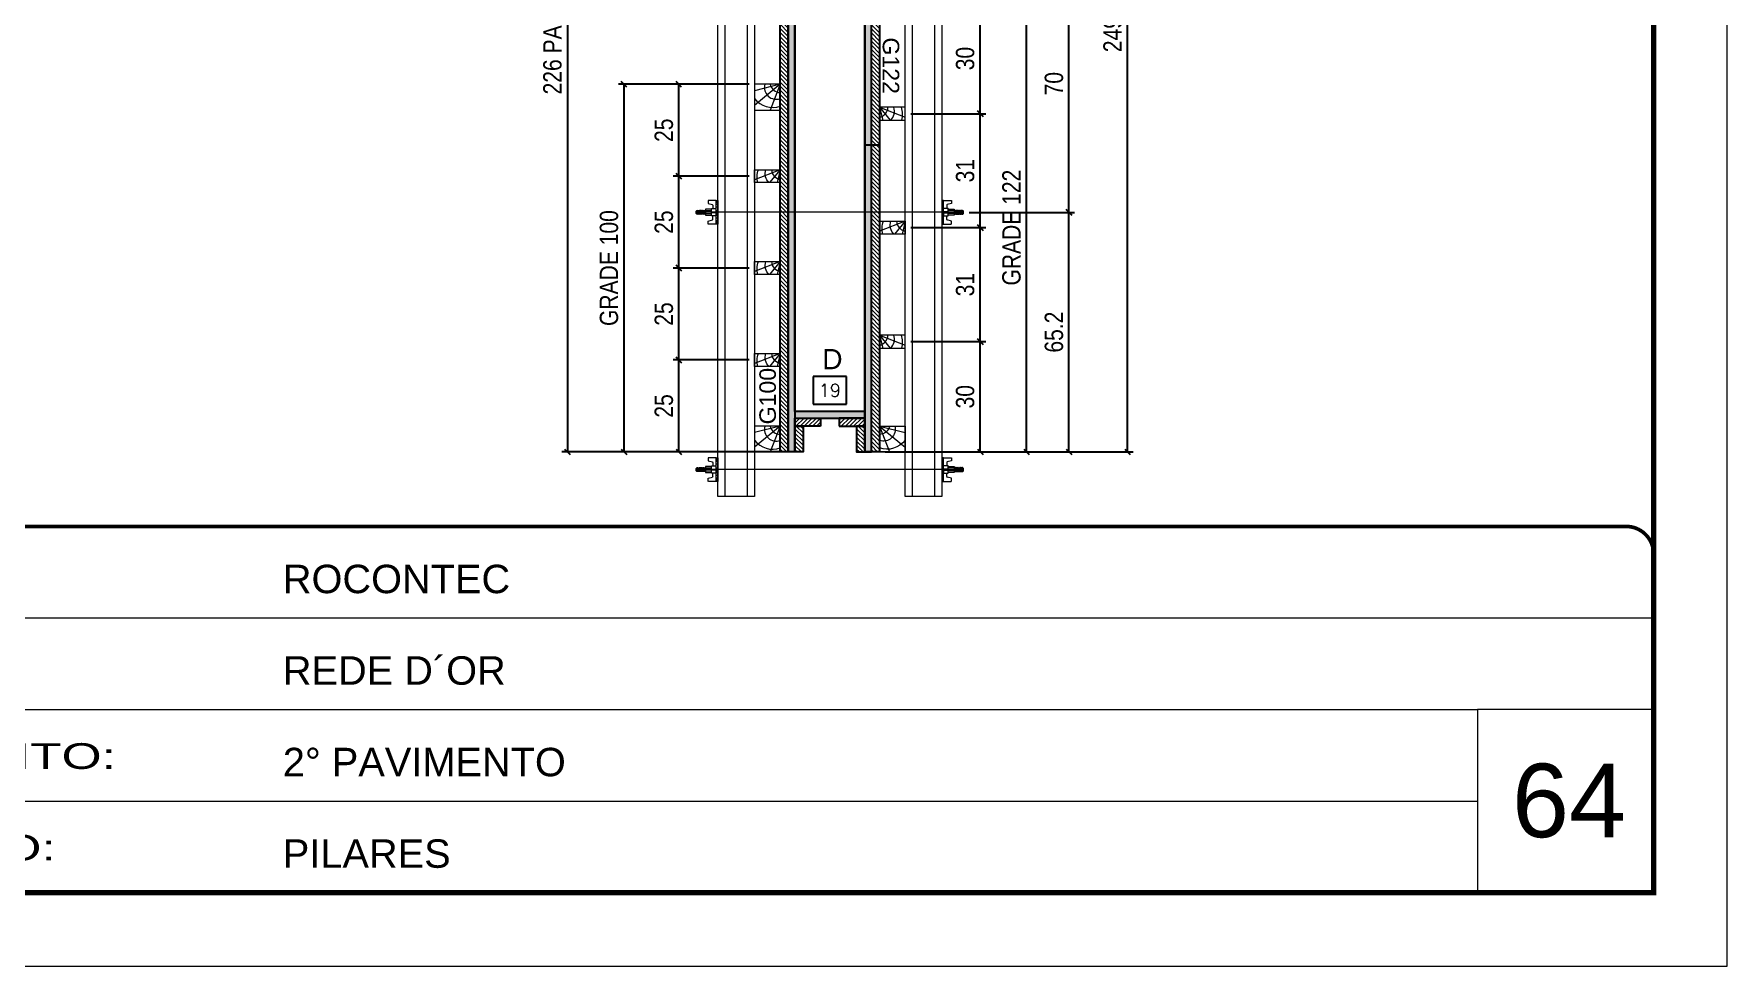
# Model space of a CAD drawing. Extents: x 2949 to 9203, y -16089 to 12527.
# Drawn here: x 8281 to 9203, y -5752 to -5245 of the extents above; entities that cross this region are included whole.
import ezdxf
from ezdxf.enums import TextEntityAlignment as Align

# ---------------------------------------------------------------- set-up
doc = ezdxf.new("R2010")
doc.units = 0
doc.linetypes.add('CONTINUO', pattern=[0])
doc.linetypes.add('DASHED', pattern=[0.75, 0.5, -0.25])
for name, color, linetype, lineweight in [('CARIMBO', 255, 'Continuous', 9), ('CONCRETO', 251, 'Continuous', 25), ('Folhas', 255, 'Continuous', 9), ('Hachura', 251, 'Continuous', 9), ('Madeira', 126, 'Continuous', 18), ('Perfil Metálico', 224, 'Continuous', 18), ('SARRAFO DE PRESSAO', 251, 'DASHED', 9), ('Texto Seção', 7, 'Continuous', 15)]:
    doc.layers.add(name, color=color, linetype=linetype, lineweight=lineweight)
for name, color, linetype in [('COTA', 241, 'Continuous'), ('MEIO_PONT', 93, 'Continuous'), ('Painéis', 200, 'Continuous'), ('SARRAFO', 251, 'Continuous'), ('TEXTO_GERAL', 7, 'Continuous')]:
    doc.layers.add(name, color=color, linetype=linetype)
doc.styles.add('ARIAL', font='arial.ttf')
doc.styles.add('COTA TECNICA 2X', font='techl___.ttf', dxfattribs={"height": 10})
doc.styles.add('ROMANS', font='romans.shx')
doc.styles.add('SANSSERIF', font='sas_____.pfb')
doc.styles.add('Tecnologia', font='')
doc.styles.get('Tecnologia').set_extended_font_data('Forgotten Futurist')
doc.dimstyles.new('Cota Seção interna', dxfattribs={"dimtxt": 7, "dimasz": 6, "dimexe": 0.18, "dimexo": 2, "dimgap": -4, "dimtad": 3, "dimdec": 1, "dimlfac": 0.5, "dimzin": 12, "dimdsep": 46, "dimtxsty": 'ROMANS', "dimblk": 'ARCHTICK', "dimcen": 0.09, "dimse1": 1, "dimse2": 1, "dimsd1": 1, "dimsd2": 1, "dimclrd": 180, "dimclre": 5, "dimclrt": 1, "dimadec": 0, "dimazin": 3, "dimtfac": 1, "dimtdec": 1, "dimtofl": 0, "dimtmove": 0, "dimatfit": 3, "dimldrblk": 'ARCHTICK', "dimfxl": 1, "dimtolj": 1, "dimtzin": 0, "dimarcsym": 0})
doc.dimstyles.new('SECAO PILAR', dxfattribs={"dimtxt": 10, "dimasz": 3, "dimexe": 3, "dimexo": 3, "dimgap": 3, "dimtad": 1, "dimdec": 1, "dimlfac": 0.5, "dimzin": 12, "dimdsep": 46, "dimtxsty": 'COTA TECNICA 2X', "dimblk1": 'OBLIQUE', "dimblk2": 'OBLIQUE', "dimsah": 1, "dimcen": 0.9, "dimclrd": 256, "dimclre": 256, "dimclrt": 256, "dimadec": 1, "dimazin": 3, "dimtfac": 1, "dimtdec": 1, "dimtmove": 0, "dimatfit": 3, "dimfxl": 1, "dimtolj": 1, "dimtzin": 12, "dimarcsym": 0})
pattern_1 = [(315, (32267.247, -14596.0358), (1.12253202, 1.12253202), [])]
pattern_2 = [(45, (18509.3906, 17437.7242), (-1.12253202, 1.12253202), [])]
pattern_3 = [(315, (32275.247, -14329.0358), (1.12253202, 1.12253202), [])]

# ---------------------------------------------------------------- blocks, each defined once
blk = doc.blocks.new('9999999999')
at = {"color": 30, "linetype": 'CONTINUO'}
for p, q in [((98564.56, 34379.64), (99583.98, 34379.64)), ((98564.56, 34329.83), (99487.98, 34329.83)), ((99583.98, 34329.83), (99487.98, 34329.83)), ((99487.98, 34329.83), (99487.98, 34230.21)), ((98564.56, 34280.02), (99487.98, 34280.02))]:
    blk.add_line(p, q, dxfattribs=at)
at = {"color": 30, "linetype": 'CONTINUO', "const_width": 2}
blk.add_lwpolyline([(99583.98, 34230.21), (99583.98, 34414.45, 0.414214), (99568.98, 34429.45), (98228.98, 34429.45, 0.414214), (98213.98, 34414.45), (98213.98, 34245.21, 0.414214), (98228.98, 34230.21), (99583.98, 34230.21)], format="xyb", dxfattribs=at)
at = {"layer": 'Folhas'}
blk.add_lwpolyline([(98138.98, 34190.21), (99623.98, 34190.21), (99623.98, 35240.21), (98138.98, 35240.21)], close=True, dxfattribs=at)
at = {"layer": 'Folhas', "color": 30, "const_width": 3}
blk.add_lwpolyline([(98213.98, 34230.21), (99583.98, 34230.21), (99583.98, 35200.21), (98213.98, 35200.21)], close=True, dxfattribs=at)
at = {"color": 7, "linetype": 'Continuous', "ltscale": 5, "style": 'ARIAL'}
for s, height, p in [('ROCONTEC', 15.483, (98837.68, 34393.13)), ('REDE D´OR', 15.483, (98837.68, 34343.32)), ('2° PAVIMENTO', 15.4829, (98837.68, 34293.51)), ('PILARES', 15.483, (98837.68, 34243.7))]:
    blk.add_text(s, height=height, dxfattribs=at).set_placement(p)
at = {"layer": 'Folhas', "color": 7, "style": 'Tecnologia', "width": 1.5}
for s, p in [('PAVIMENTO:', (98573.65, 34297.5)), ('PROJETO:', (98573.65, 34247.69))]:
    blk.add_text(s, height=14, dxfattribs=at).set_placement(p)
blk = doc.blocks.new('*D2159')
at = {"layer": 'COTA', "color": 180, "lineweight": -2, "transparency": 16777216}
for p, q in [((8723.03, -5431.08), (8705.03, -5431.08)), ((8705.03, -5431.08), (8705.03, -5446.08)), ((8723.03, -5446.08), (8723.03, -5431.08)), ((8705.03, -5446.08), (8723.03, -5446.08))]:
    blk.add_line(p, q, dxfattribs=at)
at = {"layer": 'Defpoints', "color": 0, "transparency": 16777216}
for p in [(8695.03, -5450.08), (8733.03, -5450.08), (8733.03, -5450.08)]:
    blk.add_point(p, dxfattribs=at)
at = {"layer": 'COTA', "color": 1, "transparency": 16777216, "insert": (8714.03, -5438.58), "char_height": 7, "attachment_point": 5, "style": 'ROMANS'}
blk.add_mtext('\\A1;19', dxfattribs=at)
blk = doc.blocks.new('_ArchTick')
at = {"color": 0, "linetype": 'ByBlock', "const_width": 0.15}
blk.add_lwpolyline([(-0.5, -0.5), (0.5, 0.5)], dxfattribs=at)
blk = doc.blocks.new('C')
at = {"layer": 'Hachura', "color": 0}
for p, q in [((0, 3.22), (0, -3.22)), ((0.45, 3.22), (0, 3.22)), ((0.46, 3.16), (0, 3.16)), ((0.46, 3.05), (0, 3.05)), ((0.46, 2.88), (0, 2.88)), ((0, 2.75), (0, -1.16)), ((0.46, 2.65), (0, 2.65)), ((0.46, 2.23), (0, 2.23)), ((0.46, 1.51), (0, 1.51)), ((0.39, 0.49), (0.17, 0.49)), ((0.45, -3.23), (0.45, 3.22)), ((0.45, 3.22), (2.58, 3.22)), ((1.74, 0.97), (0.45, 0.97)), ((1.45, 0.1), (0.45, 0.1)), ((1.35, 1.94), (1.35, 0.96)), ((2.58, 2.39), (1.47, 2.09)), ((1.74, -0.97), (1.74, 0.97)), ((1.74, 0.97), (1.74, 0.84)), ((1.74, 0.97), (1.74, 0.84)), ((1.74, 0.84), (3.35, 0.84)), ((3.35, 0.45), (1.74, 0.45)), ((2.58, 3.22), (2.58, 2.39)), ((3.32, 0.84), (3.32, -0.84)), ((3.35, 0.84), (3.35, -0.84)), ((3.68, 0.45), (3.35, 0.45)), ((3.84, -0.52), (3.35, 0.45)), ((3.35, 0.06), (3.67, -0.57)), ((3.68, 0.45), (4.16, -0.52)), ((3.72, 0.5), (4.25, -0.57)), ((4.37, -0.55), (3.83, 0.53)), ((4.15, 0.45), (3.93, 0.45)), ((4.42, -0.52), (3.93, 0.45)), ((4.15, 0.45), (4.26, 0.45)), ((4.26, 0.45), (4.74, -0.52)), ((4.3, 0.5), (4.83, -0.57)), ((4.95, -0.55), (4.41, 0.53)), ((4.51, 0.45), (4.84, 0.45)), ((5, -0.52), (4.51, 0.45)), ((4.84, 0.45), (5.32, -0.52)), ((4.88, 0.5), (5.41, -0.57)), ((5.53, -0.55), (4.99, 0.53)), ((5.58, -0.52), (5.09, 0.45)), ((5.42, 0.45), (5.09, 0.45)), ((5.58, -0.52), (5.09, 0.45)), ((5.42, 0.45), (5.74, -0.19)), ((5.46, 0.5), (5.74, -0.07)), ((5.74, 0.19), (5.57, 0.53)), ((5.74, 0.32), (5.68, 0.45)), ((5.68, 0.45), (5.74, 0.45)), ((5.74, 0.45), (5.9, 0.29)), ((5.74, 0.45), (5.74, -0.52)), ((5.9, -0.36), (5.9, 0.29)), ((0.45, 0), (0, 0)), ((0.46, -1.52), (0, -1.52)), ((0.46, -2.23), (0, -2.23)), ((0.46, -2.65), (0, -2.65)), ((0.46, -2.88), (0, -2.88)), ((0.46, -3.05), (0, -3.05)), ((0.46, -3.16), (0, -3.16)), ((0, -3.22), (2.57, -3.22)), ((0.08, -0.48), (0.29, -0.48)), ((0.29, -0.48), (0.4, -0.48)), ((0.45, 0), (0.45, -0.97)), ((0.45, -0.16), (1.45, -0.16)), ((0.45, -0.65), (0.45, -0.32)), ((0.45, -3.23), (0.45, -0.65)), ((0.45, -0.97), (1.74, -0.97)), ((1.35, -1.94), (1.35, -0.97)), ((2.58, -2.39), (1.47, -2.1)), ((3.35, -0.32), (1.74, -0.32)), ((3.35, -0.84), (1.74, -0.84)), ((2.58, -3.23), (2.58, -2.39)), ((3.35, -0.07), (3.58, -0.52)), ((3.35, -0.52), (3.58, -0.52)), ((3.84, -0.52), (4.16, -0.52)), ((4.42, -0.52), (4.74, -0.52)), ((4.63, -0.52), (4.74, -0.52)), ((5, -0.52), (5.32, -0.52)), ((5.58, -0.52), (5.74, -0.52)), ((5.74, -0.52), (5.9, -0.36)), ((5.74, -0.52), (5.74, -0.52))]:
    blk.add_line(p, q, dxfattribs=at)
for centre, radius, start, end in [((1.52, 1.94), 0.161, 104.7436, 180), ((1.44, -0.03), 0.129, 272.695, 87.305), ((3.81, 0.39), 0.143, 25.5688, 154.4312), ((4.39, 0.39), 0.143, 25.5688, 154.4312), ((4.97, 0.39), 0.143, 25.5688, 154.4312), ((5.55, 0.39), 0.143, 25.5688, 154.4312), ((0.17, -0.37), 0.174, 221.744, 317.8592), ((1.52, -1.94), 0.161, 180, 255.2564), ((3.71, -0.4), 0.174, 222.1408, 318.256), ((4.29, -0.4), 0.174, 222.1408, 318.256), ((4.87, -0.4), 0.174, 222.1408, 318.256), ((5.45, -0.4), 0.174, 222.1408, 318.256), ((5.61, -0.4), 0.174, 317.8592, 318.256)]:
    blk.add_arc(centre, radius, start, end, dxfattribs=at)
blk = doc.blocks.new('_Oblique')
at = {"color": 0, "linetype": 'ByBlock', "lineweight": -2}
blk.add_line((-0.5, -0.5), (0.5, 0.5), dxfattribs=at)
blk = doc.blocks.new('*D2190')
at = {"layer": 'COTA', "lineweight": -2, "transparency": 16777216}
for p, q in [((8744.03, -4974.09), (8879.11, -4974.09)), ((8876.11, -5472.08), (8876.11, -4974.09)), ((8744.07, -5472.08), (8879.11, -5472.08))]:
    blk.add_line(p, q, dxfattribs=at)
at = {"layer": 'Defpoints', "color": 0, "transparency": 16777216}
for p in [(8741.03, -4974.09), (8876.11, -4974.09), (8741.07, -5472.08)]:
    blk.add_point(p, dxfattribs=at)
at = {"layer": 'COTA', "lineweight": -2, "transparency": 16777216, "xscale": 3, "yscale": 3, "zscale": 3}
for p, rotation in [((8876.11, -4974.09), 90), ((8876.11, -5472.08), 270)]:
    blk.add_blockref('_Oblique', p, dxfattribs=dict(at, rotation=rotation))
at = {"layer": 'COTA', "transparency": 16777216, "insert": (8868, -5223.08), "char_height": 10, "attachment_point": 5, "rotation": 90, "style": 'COTA TECNICA 2X'}
blk.add_mtext('\\A1;249 PAINEL', dxfattribs=at)
blk = doc.blocks.new('*D2191')
at = {"layer": 'COTA', "lineweight": -2, "transparency": 16777216}
for p, q in [((8692.03, -5020.08), (8568.15, -5020.08)), ((8571.15, -5020.08), (8571.15, -5472.08)), ((8692.03, -5472.08), (8568.15, -5472.08))]:
    blk.add_line(p, q, dxfattribs=at)
at = {"layer": 'Defpoints', "color": 0, "transparency": 16777216}
for p in [(8695.03, -5020.08), (8571.15, -5472.08), (8695.03, -5472.08)]:
    blk.add_point(p, dxfattribs=at)
at = {"layer": 'COTA', "lineweight": -2, "transparency": 16777216, "xscale": 3, "yscale": 3, "zscale": 3}
for p, rotation in [((8571.15, -5020.08), 90), ((8571.15, -5472.08), 270)]:
    blk.add_blockref('_Oblique', p, dxfattribs=dict(at, rotation=rotation))
at = {"layer": 'COTA', "transparency": 16777216, "insert": (8563.05, -5246.08), "char_height": 10, "attachment_point": 5, "rotation": 90, "style": 'COTA TECNICA 2X'}
blk.add_mtext('\\A1;226 PAINEL', dxfattribs=at)
blk = doc.blocks.new('PONTALETE')
at = {"layer": 'Madeira'}
for q in [(2.71, 7), (7, 5.76), (7, 1.74)]:
    blk.add_line((0, 0), q, dxfattribs=at)
blk.add_lwpolyline([(0, 0), (7, 0), (7, 7), (0, 7)], close=True, dxfattribs=at)
for centre, radius, start, end in [((2.04, 0.06), 6.23, 37.2818, 109.0913), ((1.09, 0.9), 3.19, 343.603, 109.9847), ((-0.21, -0.78), 3.09, 14.6322, 86.0383)]:
    blk.add_arc(centre, radius, start, end, dxfattribs=at)
blk = doc.blocks.new('MEIO PONTALETE')
at = {"layer": 'Madeira'}
for q in [(2.71, 7), (3.5, 2.88), (3.5, 0.87)]:
    blk.add_line((0, 0), q, dxfattribs=at)
blk.add_lwpolyline([(0, 0), (3.5, 0), (3.5, 7), (0, 7)], close=True, dxfattribs=at)
for centre, radius, start, end in [((2.04, 0.06), 6.23, 76.4499, 109.0913), ((1.09, 0.9), 3.19, 40.9063, 109.9847), ((-0.21, -0.78), 3.09, 14.6322, 86.0383)]:
    blk.add_arc(centre, radius, start, end, dxfattribs=at)
blk = doc.blocks.new('*D2142')
at = {"layer": 'COTA', "lineweight": -2, "transparency": 16777216}
for p, q in [((8758.07, -5412.08), (8798.94, -5412.08)), ((8795.94, -5472.08), (8795.94, -5412.08)), ((8758.07, -5472.08), (8798.94, -5472.08))]:
    blk.add_line(p, q, dxfattribs=at)
at = {"layer": 'Defpoints', "color": 0, "transparency": 16777216}
for p in [(8755.07, -5412.08), (8795.94, -5412.08), (8755.07, -5472.08)]:
    blk.add_point(p, dxfattribs=at)
at = {"layer": 'COTA', "lineweight": -2, "transparency": 16777216, "xscale": 3, "yscale": 3, "zscale": 3}
for p, rotation in [((8795.94, -5412.08), 90), ((8795.94, -5472.08), 270)]:
    blk.add_blockref('_Oblique', p, dxfattribs=dict(at, rotation=rotation))
at = {"layer": 'COTA', "transparency": 16777216, "insert": (8787.72, -5442.08), "char_height": 10, "attachment_point": 5, "rotation": 90, "style": 'COTA TECNICA 2X'}
blk.add_mtext('\\A1;30', dxfattribs=at)
blk = doc.blocks.new('*D2143')
at = {"layer": 'COTA', "lineweight": -2, "transparency": 16777216}
for p, q in [((8758.07, -5350.08), (8798.94, -5350.08)), ((8795.94, -5412.08), (8795.94, -5350.08)), ((8758.07, -5412.08), (8798.94, -5412.08))]:
    blk.add_line(p, q, dxfattribs=at)
at = {"layer": 'Defpoints', "color": 0, "transparency": 16777216}
for p in [(8755.07, -5350.08), (8795.94, -5350.08), (8755.07, -5412.08)]:
    blk.add_point(p, dxfattribs=at)
at = {"layer": 'COTA', "lineweight": -2, "transparency": 16777216, "xscale": 3, "yscale": 3, "zscale": 3}
for p, rotation in [((8795.94, -5350.08), 90), ((8795.94, -5412.08), 270)]:
    blk.add_blockref('_Oblique', p, dxfattribs=dict(at, rotation=rotation))
at = {"layer": 'COTA', "transparency": 16777216, "insert": (8787.72, -5381.08), "char_height": 10, "attachment_point": 5, "rotation": 90, "style": 'COTA TECNICA 2X'}
blk.add_mtext('\\A1;31', dxfattribs=at)
blk = doc.blocks.new('*D2144')
at = {"layer": 'COTA', "lineweight": -2, "transparency": 16777216}
for p, q in [((8758.07, -5288.08), (8798.94, -5288.08)), ((8795.94, -5350.08), (8795.94, -5288.08)), ((8758.07, -5350.08), (8798.94, -5350.08))]:
    blk.add_line(p, q, dxfattribs=at)
at = {"layer": 'Defpoints', "color": 0, "transparency": 16777216}
for p in [(8755.07, -5288.08), (8795.94, -5288.08), (8755.07, -5350.08)]:
    blk.add_point(p, dxfattribs=at)
at = {"layer": 'COTA', "lineweight": -2, "transparency": 16777216, "xscale": 3, "yscale": 3, "zscale": 3}
for p, rotation in [((8795.94, -5288.08), 90), ((8795.94, -5350.08), 270)]:
    blk.add_blockref('_Oblique', p, dxfattribs=dict(at, rotation=rotation))
at = {"layer": 'COTA', "transparency": 16777216, "insert": (8787.72, -5319.08), "char_height": 10, "attachment_point": 5, "rotation": 90, "style": 'COTA TECNICA 2X'}
blk.add_mtext('\\A1;31', dxfattribs=at)
blk = doc.blocks.new('*D2145')
at = {"layer": 'COTA', "lineweight": -2, "transparency": 16777216}
for p, q in [((8758.07, -5228.08), (8798.94, -5228.08)), ((8795.94, -5288.08), (8795.94, -5228.08)), ((8758.07, -5288.08), (8798.94, -5288.08))]:
    blk.add_line(p, q, dxfattribs=at)
at = {"layer": 'Defpoints', "color": 0, "transparency": 16777216}
for p in [(8755.07, -5228.08), (8795.94, -5228.08), (8755.07, -5288.08)]:
    blk.add_point(p, dxfattribs=at)
at = {"layer": 'COTA', "lineweight": -2, "transparency": 16777216, "xscale": 3, "yscale": 3, "zscale": 3}
for p, rotation in [((8795.94, -5228.08), 90), ((8795.94, -5288.08), 270)]:
    blk.add_blockref('_Oblique', p, dxfattribs=dict(at, rotation=rotation))
at = {"layer": 'COTA', "transparency": 16777216, "insert": (8787.72, -5258.08), "char_height": 10, "attachment_point": 5, "rotation": 90, "style": 'COTA TECNICA 2X'}
blk.add_mtext('\\A1;30', dxfattribs=at)
blk = doc.blocks.new('*D2146')
at = {"layer": 'COTA', "lineweight": -2, "transparency": 16777216}
for p, q in [((8758.07, -5228.08), (8824.06, -5228.08)), ((8821.06, -5472.08), (8821.06, -5228.08)), ((8758.07, -5472.08), (8824.06, -5472.08))]:
    blk.add_line(p, q, dxfattribs=at)
at = {"layer": 'Defpoints', "color": 0, "transparency": 16777216}
for p in [(8755.07, -5228.08), (8821.06, -5228.08), (8755.07, -5472.08)]:
    blk.add_point(p, dxfattribs=at)
at = {"layer": 'COTA', "lineweight": -2, "transparency": 16777216, "xscale": 3, "yscale": 3, "zscale": 3}
for p, rotation in [((8821.06, -5228.08), 90), ((8821.06, -5472.08), 270)]:
    blk.add_blockref('_Oblique', p, dxfattribs=dict(at, rotation=rotation))
at = {"layer": 'COTA', "transparency": 16777216, "insert": (8812.96, -5350.08), "char_height": 10, "attachment_point": 5, "rotation": 90, "style": 'COTA TECNICA 2X'}
blk.add_mtext('\\A1;GRADE 122', dxfattribs=at)
blk = doc.blocks.new('*D2171')
at = {"layer": 'COTA', "lineweight": -2, "transparency": 16777216}
for p, q in [((8670.03, -5422.08), (8628.82, -5422.08)), ((8631.82, -5472.08), (8631.82, -5422.08)), ((8670.03, -5472.08), (8628.82, -5472.08))]:
    blk.add_line(p, q, dxfattribs=at)
at = {"layer": 'Defpoints', "color": 0, "transparency": 16777216}
for p in [(8631.82, -5422.08), (8673.03, -5422.08), (8673.03, -5472.08)]:
    blk.add_point(p, dxfattribs=at)
at = {"layer": 'COTA', "lineweight": -2, "transparency": 16777216, "xscale": 3, "yscale": 3, "zscale": 3}
for p, rotation in [((8631.82, -5422.08), 90), ((8631.82, -5472.08), 270)]:
    blk.add_blockref('_Oblique', p, dxfattribs=dict(at, rotation=rotation))
at = {"layer": 'COTA', "transparency": 16777216, "insert": (8623.71, -5447.08), "char_height": 10, "attachment_point": 5, "rotation": 90, "style": 'COTA TECNICA 2X'}
blk.add_mtext('\\A1;25', dxfattribs=at)
blk = doc.blocks.new('*D2172')
at = {"layer": 'COTA', "lineweight": -2, "transparency": 16777216}
for p, q in [((8670.03, -5372.08), (8628.82, -5372.08)), ((8631.82, -5422.08), (8631.82, -5372.08)), ((8670.03, -5422.08), (8628.82, -5422.08))]:
    blk.add_line(p, q, dxfattribs=at)
at = {"layer": 'Defpoints', "color": 0, "transparency": 16777216}
for p in [(8631.82, -5372.08), (8673.03, -5372.08), (8673.03, -5422.08)]:
    blk.add_point(p, dxfattribs=at)
at = {"layer": 'COTA', "lineweight": -2, "transparency": 16777216, "xscale": 3, "yscale": 3, "zscale": 3}
for p, rotation in [((8631.82, -5372.08), 90), ((8631.82, -5422.08), 270)]:
    blk.add_blockref('_Oblique', p, dxfattribs=dict(at, rotation=rotation))
at = {"layer": 'COTA', "transparency": 16777216, "insert": (8623.71, -5397.08), "char_height": 10, "attachment_point": 5, "rotation": 90, "style": 'COTA TECNICA 2X'}
blk.add_mtext('\\A1;25', dxfattribs=at)
blk = doc.blocks.new('*D2173')
at = {"layer": 'COTA', "linetype": 'ByBlock', "lineweight": -2, "transparency": 16777216}
for p, q in [((8670.03, -5322.08), (8628.82, -5322.08)), ((8631.82, -5372.08), (8631.82, -5322.08)), ((8670.03, -5372.08), (8628.82, -5372.08))]:
    blk.add_line(p, q, dxfattribs=at)
at = {"layer": 'Defpoints', "color": 0, "linetype": 'ByBlock', "transparency": 16777216}
for p in [(8631.82, -5322.08), (8673.03, -5322.08), (8673.03, -5372.08)]:
    blk.add_point(p, dxfattribs=at)
at = {"layer": 'COTA', "linetype": 'ByBlock', "lineweight": -2, "transparency": 16777216, "xscale": 3, "yscale": 3, "zscale": 3}
for p, rotation in [((8631.82, -5322.08), 90), ((8631.82, -5372.08), 270)]:
    blk.add_blockref('_Oblique', p, dxfattribs=dict(at, rotation=rotation))
at = {"layer": 'COTA', "linetype": 'ByBlock', "transparency": 16777216, "insert": (8623.71, -5347.08), "char_height": 10, "attachment_point": 5, "rotation": 90, "style": 'COTA TECNICA 2X'}
blk.add_mtext('\\A1;25', dxfattribs=at)
blk = doc.blocks.new('*D2174')
at = {"layer": 'COTA', "linetype": 'ByBlock', "lineweight": -2, "transparency": 16777216}
for p, q in [((8670.03, -5272.08), (8628.82, -5272.08)), ((8631.82, -5322.08), (8631.82, -5272.08)), ((8670.03, -5322.08), (8628.82, -5322.08))]:
    blk.add_line(p, q, dxfattribs=at)
at = {"layer": 'Defpoints', "color": 0, "linetype": 'ByBlock', "transparency": 16777216}
for p in [(8631.82, -5272.08), (8673.03, -5272.08), (8673.03, -5322.08)]:
    blk.add_point(p, dxfattribs=at)
at = {"layer": 'COTA', "linetype": 'ByBlock', "lineweight": -2, "transparency": 16777216, "xscale": 3, "yscale": 3, "zscale": 3}
for p, rotation in [((8631.82, -5272.08), 90), ((8631.82, -5322.08), 270)]:
    blk.add_blockref('_Oblique', p, dxfattribs=dict(at, rotation=rotation))
at = {"layer": 'COTA', "linetype": 'ByBlock', "transparency": 16777216, "insert": (8623.71, -5297.08), "char_height": 10, "attachment_point": 5, "rotation": 90, "style": 'COTA TECNICA 2X'}
blk.add_mtext('\\A1;25', dxfattribs=at)
blk = doc.blocks.new('*D2179')
at = {"layer": 'COTA', "lineweight": -2, "transparency": 16777216}
for p, q in [((8670.03, -5272.08), (8598.94, -5272.08)), ((8601.94, -5272.08), (8601.94, -5472.08)), ((8670.03, -5472.08), (8598.94, -5472.08))]:
    blk.add_line(p, q, dxfattribs=at)
at = {"layer": 'Defpoints', "color": 0, "transparency": 16777216}
for p in [(8673.03, -5272.08), (8601.94, -5472.08), (8673.03, -5472.08)]:
    blk.add_point(p, dxfattribs=at)
at = {"layer": 'COTA', "lineweight": -2, "transparency": 16777216, "xscale": 3, "yscale": 3, "zscale": 3}
for p, rotation in [((8601.94, -5272.08), 90), ((8601.94, -5472.08), 270)]:
    blk.add_blockref('_Oblique', p, dxfattribs=dict(at, rotation=rotation))
at = {"layer": 'COTA', "transparency": 16777216, "insert": (8593.84, -5372.08), "char_height": 10, "attachment_point": 5, "rotation": 90, "style": 'COTA TECNICA 2X'}
blk.add_mtext('\\A1;GRADE 100', dxfattribs=at)
blk = doc.blocks.new('*D2180')
at = {"layer": 'COTA', "lineweight": -2, "transparency": 16777216}
for p, q in [((8789.82, -5341.75), (8847.19, -5341.75)), ((8844.19, -5472.08), (8844.19, -5341.75)), ((8758.07, -5472.08), (8847.19, -5472.08))]:
    blk.add_line(p, q, dxfattribs=at)
at = {"layer": 'Defpoints', "color": 0, "transparency": 16777216}
for p in [(8786.82, -5341.75), (8844.19, -5341.75), (8755.07, -5472.08)]:
    blk.add_point(p, dxfattribs=at)
at = {"layer": 'COTA', "lineweight": -2, "transparency": 16777216, "xscale": 3, "yscale": 3, "zscale": 3}
for p, rotation in [((8844.19, -5341.75), 90), ((8844.19, -5472.08), 270)]:
    blk.add_blockref('_Oblique', p, dxfattribs=dict(at, rotation=rotation))
at = {"layer": 'COTA', "transparency": 16777216, "insert": (8836.08, -5406.92), "char_height": 10, "attachment_point": 5, "rotation": 90, "style": 'COTA TECNICA 2X'}
blk.add_mtext('\\A1;65.2', dxfattribs=at)
blk = doc.blocks.new('*D2181')
at = {"layer": 'COTA', "linetype": 'ByBlock', "lineweight": -2, "transparency": 16777216}
for p, q in [((8789.83, -5201.75), (8847.19, -5201.75)), ((8844.19, -5341.75), (8844.19, -5201.75)), ((8789.82, -5341.75), (8847.19, -5341.75))]:
    blk.add_line(p, q, dxfattribs=at)
at = {"layer": 'Defpoints', "color": 0, "linetype": 'ByBlock', "transparency": 16777216}
for p in [(8786.83, -5201.75), (8844.19, -5201.75), (8786.82, -5341.75)]:
    blk.add_point(p, dxfattribs=at)
at = {"layer": 'COTA', "linetype": 'ByBlock', "lineweight": -2, "transparency": 16777216, "xscale": 3, "yscale": 3, "zscale": 3}
for p, rotation in [((8844.19, -5201.75), 90), ((8844.19, -5341.75), 270)]:
    blk.add_blockref('_Oblique', p, dxfattribs=dict(at, rotation=rotation))
at = {"layer": 'COTA', "linetype": 'ByBlock', "transparency": 16777216, "insert": (8836.08, -5271.75), "char_height": 10, "attachment_point": 5, "rotation": 90, "style": 'COTA TECNICA 2X'}
blk.add_mtext('\\A1;70', dxfattribs=at)
blk = doc.blocks.new('*D2200')
at = {"layer": 'COTA', "color": 180, "lineweight": -2, "transparency": 16777216}
for p, q in [((8729.03, -5199.08), (8714.03, -5199.08)), ((8714.03, -5199.08), (8714.03, -5225.08)), ((8729.03, -5225.08), (8729.03, -5199.08)), ((8714.03, -5225.08), (8729.03, -5225.08))]:
    blk.add_line(p, q, dxfattribs=at)
at = {"layer": 'Defpoints', "color": 0, "transparency": 16777216}
for p in [(8733.03, -4974.08), (8733.03, -5450.08), (8733.03, -5450.08)]:
    blk.add_point(p, dxfattribs=at)
at = {"layer": 'COTA', "color": 1, "transparency": 16777216, "insert": (8721.53, -5212.08), "char_height": 7, "attachment_point": 5, "rotation": 90, "style": 'ROMANS'}
blk.add_mtext('\\A1;238', dxfattribs=at)

msp = doc.modelspace()

# ---------------------------------------------------------------- hatches: boundary and pattern name
at = {"layer": 'Hachura'}
h = msp.add_hatch(color=256, dxfattribs=at)
h.dxf.hatch_style = 1
h.paths.add_polyline_path([(8733.03, -4974.08), (8733.03, -5472.08), (8736.63, -5472.08), (8736.63, -4974.08)])
h = msp.add_hatch(dxfattribs=at)
h.set_pattern_fill('ANSI31', color=256, scale=0.5, angle=270, style=0)
h.set_pattern_definition(pattern_3)
h.paths.add_polyline_path([(8736.63, -4974.08), (8741.03, -4974.08), (8741.03, -5472.08), (8736.63, -5472.08)])
h = msp.add_hatch(dxfattribs=at)
h.set_pattern_fill('ANSI31', color=256, scale=0.5, angle=270, style=0)
h.set_pattern_definition(pattern_3)
h.paths.add_polyline_path([(8691.43, -5020.08), (8687.03, -5020.08), (8687.03, -5472.08), (8691.43, -5472.08)])
h = msp.add_hatch(color=256, dxfattribs=at)
h.dxf.hatch_style = 1
h.paths.add_polyline_path([(8695.03, -5020.08), (8695.03, -5472.08), (8691.43, -5472.08), (8691.43, -5020.08)])
h = msp.add_hatch(color=256, dxfattribs=at)
h.dxf.hatch_style = 1
h.paths.add_polyline_path([(8733.03, -5453.68), (8733.03, -5450.08), (8695.03, -5450.08), (8695.03, -5453.68)])
h = msp.add_hatch(dxfattribs=at)
h.set_pattern_fill('ANSI31', color=256, scale=0.5, angle=360, style=0)
h.set_pattern_definition(pattern_2)
h.paths.add_polyline_path([(8695.03, -5453.68), (8695.03, -5458.08), (8709.03, -5458.08), (8709.03, -5453.68)])
h = msp.add_hatch(dxfattribs=at)
h.set_pattern_fill('ANSI31', color=256, scale=0.5, angle=360, style=0)
h.set_pattern_definition(pattern_2)
h.paths.add_polyline_path([(8733.03, -5453.68), (8733.03, -5458.08), (8719.03, -5458.08), (8719.03, -5453.68)])
h = msp.add_hatch(dxfattribs=at)
h.set_pattern_fill('ANSI31', color=256, scale=0.5, angle=270, style=0)
h.set_pattern_definition(pattern_1)
h.paths.add_polyline_path([(8699.43, -5458.08), (8695.03, -5458.08), (8695.03, -5472.08), (8699.43, -5472.08)])
h = msp.add_hatch(dxfattribs=at)
h.set_pattern_fill('ANSI31', color=256, scale=0.5, angle=270, style=0)
h.set_pattern_definition(pattern_1)
h.paths.add_polyline_path([(8728.63, -5458.08), (8733.03, -5458.08), (8733.03, -5472.08), (8728.63, -5472.08)])

# ---------------------------------------------------------------- linework, layer by layer
at = {"layer": 'CONCRETO', "color": 2}
msp.add_lwpolyline([(8733.03, -5450.08), (8695.03, -5450.08), (8695.03, -5012.08), (8057.03, -5012.08), (8057.03, -4974.08), (8733.03, -4974.08)], close=True, dxfattribs=at)
at = {"layer": 'Hachura'}
for p, q in [((8785.82, -5341.69), (8646.02, -5341.69)), ((8785.83, -5481.69), (8646.03, -5481.69))]:
    msp.add_line(p, q, dxfattribs=at)
at = {"layer": 'Madeira'}
for points in [[(8755.07, -5228.08), (8741.07, -5228.08), (8741.07, -5472.08), (8755.07, -5472.08)], [(8673.03, -5472.08), (8687.03, -5472.08), (8687.03, -5272.08), (8673.03, -5272.08)]]:
    msp.add_lwpolyline(points, close=True, dxfattribs=at)
at = {"layer": 'Painéis'}
msp.add_line((8733.03, -5305.08), (8741.43, -5305.08), dxfattribs=at)
for points in [[(8733.03, -4974.08), (8733.03, -5472.08), (8736.63, -5472.08), (8736.63, -4974.08)], [(8695.03, -5020.08), (8695.03, -5472.08), (8691.43, -5472.08), (8691.43, -5020.08)], [(8733.03, -5453.68), (8733.03, -5450.08), (8695.03, -5450.08), (8695.03, -5453.68)]]:
    msp.add_lwpolyline(points, close=True, dxfattribs=at)
at = {"layer": 'Perfil Metálico'}
for points in [[(8755.03, -4926.18), (8775.03, -4926.18), (8775.03, -5496.45), (8755.03, -5496.45)], [(8771.03, -5496.45), (8759.03, -5496.45), (8759.03, -4926.18), (8771.03, -4926.18)], [(8653.03, -5034.08), (8673.03, -5034.08), (8673.03, -5496.45), (8653.03, -5496.45)], [(8669.03, -5496.45), (8657.03, -5496.45), (8657.03, -5034.08), (8669.03, -5034.08)]]:
    msp.add_lwpolyline(points, close=True, dxfattribs=at)
at = {"layer": 'SARRAFO'}
msp.add_line((8741.03, -4974.08), (8741.07, -5472.08), dxfattribs=at)
msp.add_lwpolyline([(8741.07, -5472.08), (8733.03, -5472.08), (8733.03, -4974.08), (8741.03, -4974.08)], dxfattribs=at)
for points in [[(8691.43, -5020.08), (8691.43, -5472.08), (8687.03, -5472.08), (8687.03, -5020.08)], [(8709.03, -5458.08), (8695.03, -5458.08), (8695.03, -5453.68), (8709.03, -5453.68)], [(8719.03, -5458.08), (8733.03, -5458.08), (8733.03, -5453.68), (8719.03, -5453.68)], [(8695.03, -5472.08), (8695.03, -5458.08), (8699.43, -5458.08), (8699.43, -5472.08)], [(8733.03, -5472.08), (8733.03, -5458.08), (8728.63, -5458.08), (8728.63, -5472.08)]]:
    msp.add_lwpolyline(points, close=True, dxfattribs=at)

# ---------------------------------------------------------------- block references
at = {"layer": 'Hachura', "linetype": 'Continuous', "yscale": 2, "zscale": 2}
for p, xscale in [((8653.02, -5341.69), -2), ((8775.02, -5341.69), 2), ((8653.03, -5481.68), -2), ((8775.03, -5481.69), 2)]:
    msp.add_blockref('C', p, dxfattribs=dict(at, xscale=xscale))
at = {"layer": 'Madeira'}
for name, p, xscale, yscale, zscale, rotation in [('MEIO PONTALETE', (8741.07, -5284.58), 1.999999997962732, 1.999999997962732, 1.999999997962732, 270), ('MEIO PONTALETE', (8755.07, -5346.58), -1.999999997962732, 1.999999997962732, 1.999999997962732, 90), ('MEIO PONTALETE', (8741.07, -5408.58), 1.999999997962732, 1.999999997962732, 1.999999997962732, 270), ('PONTALETE', (8741.07, -5458.08), -2, 2, 2, 180)]:
    msp.add_blockref(name, p, dxfattribs=dict(at, xscale=xscale, yscale=yscale, zscale=zscale, rotation=rotation))
at = {"layer": 'MEIO_PONT'}
for name, p, xscale, yscale, zscale, rotation in [('PONTALETE', (8687.03, -5272.08), 2, 2, 2, 180), ('MEIO PONTALETE', (8687.03, -5318.58), -1.999999997962732, 1.999999997962732, 1.999999997962732, 90), ('MEIO PONTALETE', (8687.03, -5368.58), -1.999999997962732, 1.999999997962732, 1.999999997962732, 90), ('MEIO PONTALETE', (8687.03, -5418.58), -1.999999997962732, 1.999999997962732, 1.999999997962732, 90), ('PONTALETE', (8687.03, -5458.08), 2, 2, 2, 180)]:
    msp.add_blockref(name, p, dxfattribs=dict(at, xscale=xscale, yscale=yscale, zscale=zscale, rotation=rotation))
at = {"layer": 'SARRAFO DE PRESSAO', "color": 6, "linetype": 'ByBlock'}
msp.add_blockref('9999999999', (-90421.44, -39942.1), dxfattribs=at)

# ---------------------------------------------------------------- texts
at = {"layer": 'CARIMBO', "style": 'ARIAL'}
msp.add_text('64', height=40, dxfattribs=at).set_placement((9085.39, -5681.75))
at = {"layer": 'Texto Seção', "color": 0, "linetype": 'Continuous', "style": 'SANSSERIF'}
msp.add_text('G100', height=9, rotation=90, dxfattribs=at).set_placement((8680.16, -5457.14), align=Align.MIDDLE_LEFT)
at = {"layer": 'TEXTO_GERAL', "color": 0, "linetype": 'Continuous', "style": 'SANSSERIF'}
msp.add_text('G122', height=9, rotation=270, dxfattribs=at).set_placement((8747.31, -5246.58), align=Align.MIDDLE_LEFT)
at = {"layer": 'TEXTO_GERAL', "style": 'ARIAL'}
msp.add_text('D', height=11, dxfattribs=at).set_placement((8715.43, -5421.61), align=Align.MIDDLE_CENTER)

# ---------------------------------------------------------------- dimensions: what is measured, and where the dimension line sits
at = {"layer": 'COTA'}
dim = msp.add_linear_dim(base=(8733.03, -5450.08), p1=(8733.03, -4974.08), p2=(8733.03, -5450.08), angle=90, dimstyle='Cota Seção interna', dxfattribs=at)
dim.commit()
dim.dimension.update_dxf_attribs({"geometry": '*D2200', "text_midpoint": (8733.03, -5212.08), "dimtype": 160})
for base, p1, p2, text, picture, middle in [((8876.11, -4974.09), (8741.07, -5472.08), (8741.03, -4974.09), '<> PAINEL', '*D2190', (8868, -5223.08)), ((8571.15, -5472.08), (8695.03, -5020.08), (8695.03, -5472.08), '<> PAINEL', '*D2191', (8563.05, -5246.08)), ((8821.06, -5228.08), (8755.07, -5472.08), (8755.07, -5228.08), 'GRADE 122', '*D2146', (8812.96, -5350.08)), ((8601.94, -5472.08), (8673.03, -5272.08), (8673.03, -5472.08), 'GRADE <>', '*D2179', (8593.84, -5372.08))]:
    dim = msp.add_linear_dim(base=base, p1=p1, p2=p2, angle=90, text=text, dimstyle='SECAO PILAR', dxfattribs=at)
    dim.commit()
    dim.dimension.update_dxf_attribs({"geometry": picture, "text_midpoint": middle})
at = {"layer": 'COTA', "linetype": 'ByBlock'}
for base, p1, p2, picture, middle in [((8844.19, -5201.75), (8786.82, -5341.75), (8786.83, -5201.75), '*D2181', (8836.08, -5271.75)), ((8631.82, -5272.08), (8673.03, -5322.08), (8673.03, -5272.08), '*D2174', (8623.71, -5297.08)), ((8631.82, -5322.08), (8673.03, -5372.08), (8673.03, -5322.08), '*D2173', (8623.71, -5347.08))]:
    dim = msp.add_linear_dim(base=base, p1=p1, p2=p2, angle=90, dimstyle='SECAO PILAR', override={"dimtmove": 1}, dxfattribs=at)
    dim.commit()
    dim.dimension.update_dxf_attribs({"geometry": picture, "text_midpoint": middle})
at = {"layer": 'COTA'}
for base, p1, p2, picture, middle in [((8795.94, -5228.08), (8755.07, -5288.08), (8755.07, -5228.08), '*D2145', (8787.72, -5258.08)), ((8795.94, -5288.08), (8755.07, -5350.08), (8755.07, -5288.08), '*D2144', (8787.72, -5319.08)), ((8844.19, -5341.75), (8755.07, -5472.08), (8786.82, -5341.75), '*D2180', (8836.08, -5406.92)), ((8795.94, -5350.08), (8755.07, -5412.08), (8755.07, -5350.08), '*D2143', (8787.72, -5381.08)), ((8631.82, -5372.08), (8673.03, -5422.08), (8673.03, -5372.08), '*D2172', (8623.71, -5397.08)), ((8795.94, -5412.08), (8755.07, -5472.08), (8755.07, -5412.08), '*D2142', (8787.72, -5442.08)), ((8631.82, -5422.08), (8673.03, -5472.08), (8673.03, -5422.08), '*D2171', (8623.71, -5447.08))]:
    dim = msp.add_linear_dim(base=base, p1=p1, p2=p2, angle=90, dimstyle='SECAO PILAR', dxfattribs=at)
    dim.commit()
    dim.dimension.update_dxf_attribs({"geometry": picture, "text_midpoint": middle})
dim = msp.add_linear_dim(base=(8733.03, -5450.08), p1=(8695.03, -5450.08), p2=(8733.03, -5450.08), dimstyle='Cota Seção interna', dxfattribs=at)
dim.commit()
dim.dimension.update_dxf_attribs({"geometry": '*D2159', "text_midpoint": (8714.03, -5450.08), "dimtype": 160})

doc.saveas('drawing.dxf')
